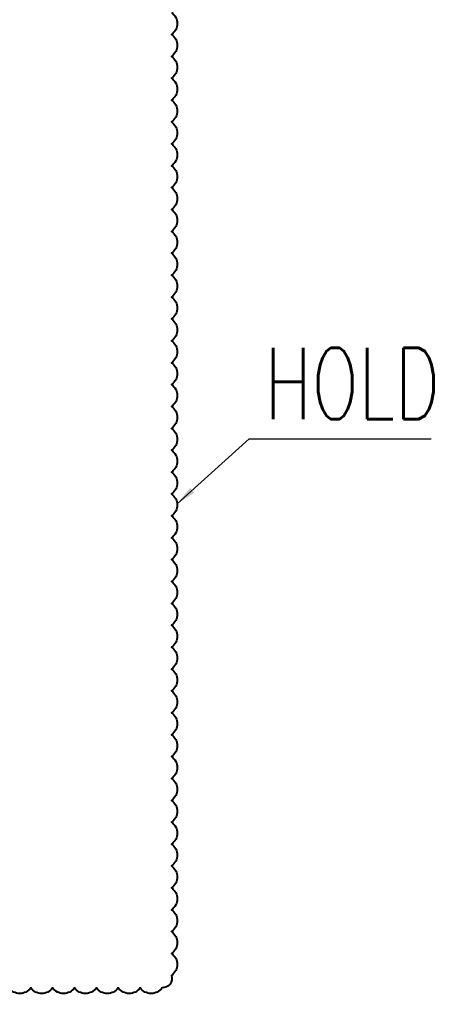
# Model space of a CAD drawing. Header units: millimetres. Extents: x -243837 to -5443, y 40 to 285140.
# Drawn here: x -66863 to -63595, y 45601 to 53293 of the extents above; entities that cross this region are included whole.
import ezdxf

# ---------------------------------------------------------------- set-up
doc = ezdxf.new("R2010")
doc.units = ezdxf.units.MM
doc.layers.add('object', color=4, linetype='Continuous')
doc.layers.add('R-OBJECT', color=2, linetype='Continuous', lineweight=20)
doc.styles.add('KA', font='romans.shx', dxfattribs={"width": 0.7})
doc.dimstyles.new('rakesh', dxfattribs={"dimscale": 160, "dimtxt": 2.5, "dimasz": 1, "dimexe": 0.8, "dimexo": 0.8, "dimgap": 1, "dimtad": 1, "dimdec": 0, "dimzin": 0, "dimdsep": 46, "dimtxsty": 'KA', "dimblk": 'OBLIQUE', "dimcen": 1.5, "dimclrd": 1, "dimclre": 1, "dimclrt": 2, "dimadec": 0, "dimazin": 0, "dimtfac": 1, "dimtdec": 0, "dimtmove": 0, "dimatfit": 2, "dimfxl": 0, "dimtolj": 1, "dimtzin": 0, "dimlwd": -1, "dimlwe": -1, "dimarcsym": 1})

# ---------------------------------------------------------------- blocks, each defined once
blk = doc.blocks.new('_Oblique')
at = {"color": 0, "linetype": 'ByBlock', "lineweight": -2}
blk.add_line((-0.5, -0.5), (0.5, 0.5), dxfattribs=at)

msp = doc.modelspace()

# ---------------------------------------------------------------- linework, layer by layer
at = {"layer": 'object', "color": 6, "elevation": 775.75}
msp.add_lwpolyline([(-65663.01, 53347.08, -0.5205671), (-65663.01, 53174.28, -0.5205671), (-65663.01, 53001.48, -0.5205671), (-65663.01, 52828.68, -0.5205671), (-65663.01, 52655.88, -0.5205671), (-65663.01, 52483.08, -0.5205671), (-65663.01, 52310.28, -0.5205671), (-65663.01, 52137.48, -0.5205671), (-65663.01, 51964.68, -0.5205671), (-65663.01, 51791.88, -0.5205671), (-65663.01, 51619.08, -0.5205671), (-65663.01, 51446.28, -0.5205671), (-65663.01, 51273.48, -0.5205671), (-65663.01, 51100.68, -0.5205671), (-65663.01, 50927.88, -0.5205671), (-65663.01, 50755.08, -0.5205671), (-65663.01, 50582.28, -0.5205671), (-65663.01, 50409.48, -0.5205671), (-65663.01, 50236.68, -0.5205671), (-65663.01, 50063.88, -0.5205671), (-65663.01, 49891.08, -0.5205671), (-65663.01, 49718.28, -0.5205671), (-65663.01, 49545.48, -0.5205671), (-65663.01, 49372.68, -0.5205671), (-65663.01, 49199.88, -0.5205671), (-65663.01, 49027.08, -0.5205671), (-65663.01, 48854.28, -0.5205671), (-65663.01, 48681.48, -0.5205671), (-65663.01, 48508.68, -0.5205671), (-65663.01, 48335.88, -0.5205671), (-65663.01, 48163.08, -0.5205671), (-65663.01, 47990.28, -0.5205671), (-65663.01, 47817.48, -0.5205671), (-65663.01, 47644.68, -0.5205671), (-65663.01, 47471.88, -0.5205671), (-65663.01, 47299.07, -0.5205671), (-65663.01, 47126.27, -0.5205671), (-65663.01, 46953.47, -0.5205671), (-65663.01, 46780.67, -0.5205671), (-65663.01, 46607.87, -0.5205671), (-65663.01, 46435.07, -0.5205671), (-65663.01, 46262.27, -0.5205671), (-65663.01, 46089.47, -0.5205671), (-65663.01, 45916.67, -0.5205671), (-65663.01, 45743.87, -0.5205671), (-65737.78, 45645.84, -0.5205671), (-65910.58, 45645.84, -0.5205671), (-66083.38, 45645.84, -0.5205671), (-66256.18, 45645.84, -0.5205671), (-66428.98, 45645.84, -0.5205671), (-66601.78, 45645.84, -0.5205671), (-66774.58, 45645.84, -0.5205671), (-66947.38, 45645.84, -0.5205671)], format="xyb", dxfattribs=at)

# ---------------------------------------------------------------- texts
at = {"layer": 'R-OBJECT', "ltscale": 10, "insert": (-63544.3, 50418.08, 775.75), "char_height": 562.5, "attachment_point": 6, "line_spacing_factor": 1.20048, "style": 'KA'}
msp.add_mtext('HOLD', dxfattribs=at)

# ---------------------------------------------------------------- leaders
at = {"layer": 'R-OBJECT', "ltscale": 10}
msp.add_leader([(-65618.35, 49467.31, 775.75), (-65048.83, 49981.12, 775.75), (-63614.17, 49981.12, 775.75)], dimstyle='rakesh', override={"dimexe": 1.2, "dimgap": 1, "dimtad": 0, "dimfxl": 0.18}, dxfattribs=at)

doc.saveas('drawing.dxf')
